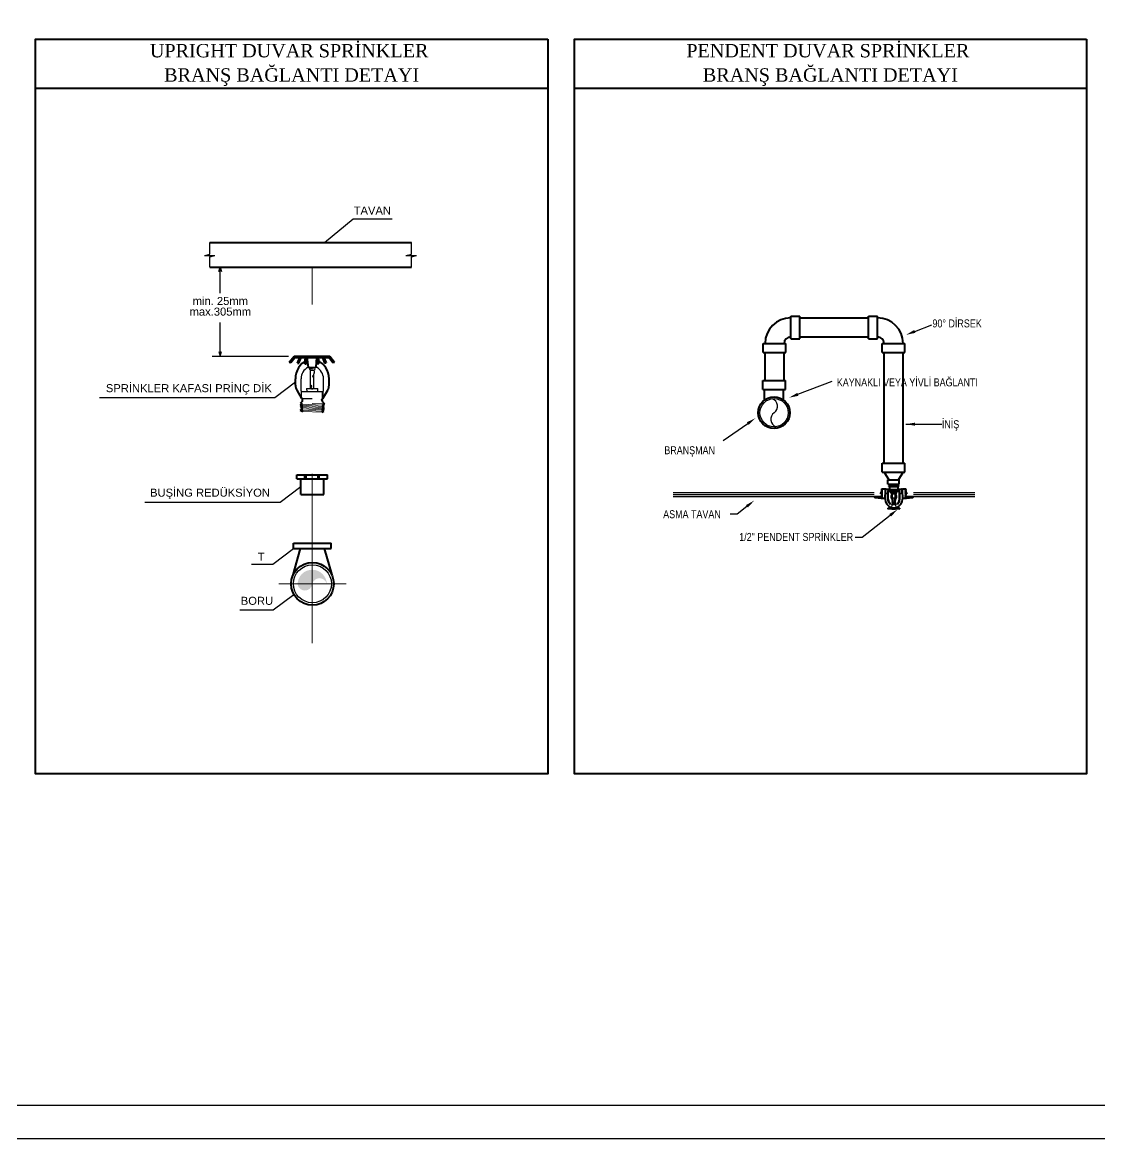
# Model space of a CAD drawing. Header units: centimetres. Extents: x 394264 to 551709, y 50011 to 59011.
# Drawn here: x 539721 to 542954, y 50011 to 53359 of the extents above; entities that cross this region are included whole.
import ezdxf
from ezdxf.enums import TextEntityAlignment as Align

# ---------------------------------------------------------------- set-up
doc = ezdxf.new("R2010")
doc.units = ezdxf.units.CM
doc.linetypes.add('DASHDOT', pattern=[25.4, 12.7, -6.35, 0, -6.35])
for name, color, linetype, lineweight in [('0-KRCN-YNG-BORU', 1, 'boruYLINE', 40), ('0-KRCN-YNG-DETAY-13', 21, 'Continuous', 25), ('0-KRCN-YNG-DETAY-18', 31, 'Continuous', 18), ('0-KRCN-YNG-DETAY-25', 4, 'Continuous', 25), ('0-KRCN-YNG-DETAY-40', 3, 'Continuous', 40), ('0-KRCN-YNG-DETAY-ÇERÇEVE', 71, 'Continuous', 40), ('0-KRCN-YNG-YAZI', 71, 'Continuous', 35), ('0-KRCN-Z-ANTET', 71, 'Continuous', 30)]:
    doc.layers.add(name, color=color, linetype=linetype, lineweight=lineweight)
doc.styles.add('CAP', font='ARIALNB.TTF')
doc.styles.add('mm', font='times.ttf', dxfattribs={"height": 3.3})
doc.styles.get("Standard").update_dxf_attribs({"font": 'arial.ttf'})
doc.styles.add('YAZI', font='arial.ttf', dxfattribs={"width": 0.6, "height": 40})
doc.linetypes.add('boruYLINE', pattern='A,50,-0.8,["Y",CAP,S=7,R=0,X=0,Y=-3],-7', length=57.8)

# ---------------------------------------------------------------- blocks, each defined once
blk = doc.blocks.new('G$C40B5C9CC')
at = {"layer": '0-KRCN-YNG-DETAY-13'}
h = blk.add_hatch(dxfattribs=at)
h.set_pattern_fill('ANSI31', color=256, scale=0.027271, style=0)
h.set_pattern_definition([(45, (-684064.693639, 816573.9112623), (-0.002410409142076, 0.002410409142076), [])])
h.paths.add_polyline_path([(459.8, -682), (461.4, -679.3), (461, -679.1), (459.8, -681.2)])
h = blk.add_hatch(dxfattribs=at)
h.set_pattern_fill('ANSI31', color=256, scale=0.027271, angle=180, style=0)
h.set_pattern_definition([(225, (-684064.693639, 816573.9112623), (0.002410409142076, -0.002410409142076), [])])
h.paths.add_polyline_path([(498.8, -682), (497.2, -679.3), (497.5, -679.1), (498.8, -681.2)])
h = blk.add_hatch(dxfattribs=at)
h.set_pattern_fill('ANSI31', color=256, scale=0.027271, angle=90, style=0)
h.set_pattern_definition([(135, (-684064.693639, 816573.9112623), (-0.002410409142076, -0.002410409142076), [])])
h.paths.add_polyline_path([(482.6, -703.9), (484.7, -703.9), (488.4, -704.4), (488.5, -703.7), (484.8, -703.2), (482.4, -703.2), (481.7, -703.2), (481.7, -703.7), (482.5, -703.7), (482.5, -703.9)])
h.paths.add_polyline_path([(476.2, -703.2), (473.8, -703.2), (470.1, -703.7), (470.2, -704.4), (473.8, -703.9), (476, -703.9), (476.1, -703.9), (476.1, -703.7), (476.8, -703.7), (476.8, -703.2)])
at = {"layer": '0-KRCN-YNG-BORU'}
for p, q in [((461.4, -679.3, -278.5), (461.4, -679.3, -278.5)), ((497.2, -679.3, -278.5), (497.2, -679.3, -278.5))]:
    blk.add_line(p, q, dxfattribs=at)
at = {"layer": '0-KRCN-YNG-DETAY-13'}
for p, q in [((510.7, -438.5, -108.5), (536.4, -428.6, -108.5)), ((335.3, -532.8, -108.5), (386.8, -512.9, -108.5)), ((223.4, -602, -108.5), (260.2, -576.6, -108.5)), ((497.1, -577.6, -108.5), (551.4, -577.6, -108.5)), ((244.5, -712.1, -108.5), (259, -700.7, -108.5)), ((233.8, -712.1, -108.5), (244.5, -712.1, -108.5)), ((431.9, -746.8, -108.5), (474, -714.1, -108.5)), ((421.2, -746.8, -108.5), (431.9, -746.8, -108.5))]:
    blk.add_line(p, q, dxfattribs=at)
for points in [[(511.6, -440.7, -108.5), (509.9, -436.4, -108.5), (497.6, -443.6, -108.5)], [(336.2, -535, -108.5), (334.5, -530.6, -108.5), (322.2, -537.9, -108.5)], [(258.8, -574.7, -108.5), (261.5, -578.5, -108.5), (271.8, -568.6, -108.5)], [(511.3, -580, -108.5), (511.3, -575.3, -108.5), (497.1, -577.6, -108.5)], [(257.6, -698.9, -108.5), (260.4, -702.5, -108.5), (269.9, -692.1, -108.5)], [(472.5, -712.3, -108.5), (475.4, -715.9, -108.5), (484.8, -705.5, -108.5)]]:
    blk.add_solid(points, dxfattribs=at)
at = {"layer": '0-KRCN-YNG-DETAY-18'}
for p, q in [((471.9, -668.7, -108.5), (486.6, -669.4, -108.5)), ((472.6, -668, -108.5), (485.9, -668.7, -108.5)), ((472.6, -669.4, -108.5), (486, -670.1, -108.5)), ((471.8, -671.5, -108.5), (486.7, -672.1, -108.5)), ((471.9, -670.1, -108.5), (486.7, -670.8, -108.5)), ((472.4, -672.3, -108.5), (486.5, -672.3, -108.5)), ((472.4, -672.3, -108.5), (486.5, -672.3, -108.5)), ((472.5, -670.8, -108.5), (486, -671.5, -108.5))]:
    blk.add_line(p, q, dxfattribs=at)
at = {"layer": '0-KRCN-YNG-DETAY-25'}
for p, q in [((148.1, -680.2, -108.5), (449.7, -680.2, -108.5)), ((148.1, -683.3, -108.5), (449.7, -683.3, -108.5)), ((148.1, -685.9, -108.5), (449.7, -685.9, -108.5)), ((467.3, -681.2, -108.5), (467.3, -675.4, -108.5)), ((467.8, -681.8, -108.5), (469.4, -681.8, -108.5)), ((469.9, -690.1, -108.5), (469.9, -679.3, -108.5)), ((471.3, -690.1, -108.5), (471.3, -679.8, -108.5)), ((471.9, -678.9, -108.5), (471.9, -674.9, -108.5)), ((471.9, -678.9, -108.5), (473.2, -678.3, -108.5)), ((472.4, -678.8, -108.5), (486.2, -678.8, -108.5)), ((473.2, -678.3, -108.5), (473.2, -675.4, -108.5)), ((473.2, -678.3, -108.5), (485.4, -678.3, -108.5)), ((474.3, -678.8, -108.5), (474.4, -679, -108.5)), ((474.4, -679, -108.5), (474.7, -679, -108.5)), ((474.6, -681.2, -108.5), (474.6, -679.6, -108.5)), ((474.6, -681.2, -108.5), (474.6, -679.6, -108.5)), ((474.6, -679.6, -108.5), (484, -679.6, -108.5)), ((474.6, -679.6, -108.5), (484, -679.6, -108.5)), ((474.6, -681.2, -108.5), (484, -681.2, -108.5)), ((474.6, -681.2, -108.5), (484, -681.2, -108.5)), ((474.9, -679.1, -108.5), (475.1, -679.5, -108.5)), ((475.2, -679.6, -108.5), (483.4, -679.6, -108.5)), ((475.9, -682.3, -108.5), (475.9, -681.2, -108.5)), ((475.9, -682.3, -108.5), (475.9, -681.2, -108.5)), ((476.8, -682.4, -108.5), (476.8, -681.2, -108.5)), ((476.8, -682.4, -108.5), (476.8, -681.2, -108.5)), ((477.3, -682.2, -108.5), (477.5, -681.9, -108.5)), ((477.3, -682.2, -108.5), (477.5, -681.9, -108.5)), ((477.3, -687.6, -108.5), (477.3, -682.2, -108.5)), ((477.3, -687.6, -108.5), (477.3, -682.2, -108.5)), ((477.5, -681.9, -108.5), (481.1, -681.9, -108.5)), ((477.5, -681.9, -108.5), (481.1, -681.9, -108.5)), ((481.1, -681.9, -108.5), (481.3, -682.2, -108.5)), ((481.1, -681.9, -108.5), (481.3, -682.2, -108.5)), ((481.3, -687.6, -108.5), (481.3, -682.2, -108.5)), ((481.3, -687.6, -108.5), (481.3, -682.2, -108.5)), ((481.8, -682.4, -108.5), (481.8, -681.2, -108.5)), ((481.8, -682.4, -108.5), (481.8, -681.2, -108.5)), ((482.7, -682.3, -108.5), (482.7, -681.2, -108.5)), ((482.7, -682.3, -108.5), (482.7, -681.2, -108.5)), ((483.5, -679.5, -108.5), (483.7, -679.1, -108.5)), ((483.8, -679, -108.5), (484.2, -679, -108.5)), ((484, -681.2, -108.5), (484, -679.6, -108.5)), ((484, -681.2, -108.5), (484, -679.6, -108.5)), ((484.2, -679, -108.5), (484.3, -678.8, -108.5)), ((485.4, -678.3, -108.5), (485.4, -675.4, -108.5)), ((485.4, -678.3, -108.5), (486.7, -678.9, -108.5)), ((486.7, -678.9, -108.5), (486.7, -674.9, -108.5)), ((487.3, -690.1, -108.5), (487.3, -679.8, -108.5)), ((488.7, -690.1, -108.5), (488.7, -679.3, -108.5)), ((489.2, -681.8, -108.5), (490.8, -681.8, -108.5)), ((491.3, -681.2, -108.5), (491.3, -675.4, -108.5)), ((508.6, -680.2, -108.5), (600.7, -680.2, -108.5)), ((508.6, -683.3, -108.5), (600.7, -683.3, -108.5)), ((508.6, -685.9, -108.5), (600.7, -685.9, -108.5)), ((471.6, -692.4, -108.5), (473.2, -698.2, -108.5)), ((471.6, -695.7, -108.5), (473.2, -698.2, -108.5)), ((475.6, -689.6, -108.5), (476.9, -693.4, -108.5)), ((475.6, -689.6, -108.5), (476.9, -693.4, -108.5)), ((476.1, -703, -108.5), (476.7, -698.2, -108.5)), ((476.3, -694.8, -108.5), (476.7, -696.5, -108.5)), ((476.3, -694.8, -108.5), (476.7, -696.5, -108.5)), ((476.4, -689.3, -108.5), (477.8, -693.3, -108.5)), ((476.4, -689.3, -108.5), (477.8, -693.3, -108.5)), ((476.5, -694.6, -108.5), (482.1, -694.6, -108.5)), ((476.5, -694.6, -108.5), (482.1, -694.6, -108.5)), ((476.7, -698.2, -108.5), (481.9, -698.2, -108.5)), ((476.8, -693.1, -108.5), (477.7, -693.1, -108.5)), ((476.8, -693.1, -108.5), (477.7, -693.1, -108.5)), ((476.9, -694.6, -108.5), (476.9, -693.4, -108.5)), ((476.9, -694.6, -108.5), (476.9, -693.4, -108.5)), ((476.9, -696.7, -108.5), (478.1, -696.7, -108.5)), ((476.9, -696.7, -108.5), (478.1, -696.7, -108.5)), ((477, -693.8, -108.5), (477.6, -693.8, -108.5)), ((477, -693.8, -108.5), (477.6, -693.8, -108.5)), ((477.6, -687.9, -108.5), (481, -687.9, -108.5)), ((477.6, -687.9, -108.5), (481, -687.9, -108.5)), ((477.7, -698.2, -108.5), (478, -697.5, -108.5)), ((477.7, -698.2, -108.5), (478, -697.5, -108.5)), ((477.8, -694.6, -108.5), (477.8, -693.3, -108.5)), ((477.8, -694.6, -108.5), (477.8, -693.3, -108.5)), ((478, -689.4, -108.5), (478, -688.4, -108.5)), ((478, -689.4, -108.5), (478, -688.4, -108.5)), ((478, -694.2, -108.5), (478, -689.4, -108.5)), ((478, -694.2, -108.5), (478, -689.4, -108.5)), ((478, -697.5, -108.5), (480.5, -697.5, -108.5)), ((478, -697.5, -108.5), (480.5, -697.5, -108.5)), ((478.1, -696.7, -108.5), (481.7, -696.7, -108.5)), ((478.1, -696.7, -108.5), (481.7, -696.7, -108.5)), ((480.3, -696.8, -108.5), (480.3, -696.8, -108.5)), ((480.3, -696.8, -108.5), (480.3, -696.8, -108.5)), ((480.5, -689.5, -108.5), (480.5, -688.4, -108.5)), ((480.5, -689.5, -108.5), (480.5, -688.4, -108.5)), ((480.5, -694.2, -108.5), (480.5, -689.5, -108.5)), ((480.5, -694.2, -108.5), (480.5, -689.5, -108.5)), ((480.5, -697.5, -108.5), (480.9, -698.2, -108.5)), ((480.5, -697.5, -108.5), (480.9, -698.2, -108.5)), ((480.8, -693.3, -108.5), (482.2, -689.3, -108.5)), ((480.8, -693.3, -108.5), (482.2, -689.3, -108.5)), ((480.8, -693.1, -108.5), (481.8, -693.1, -108.5)), ((480.8, -693.1, -108.5), (481.8, -693.1, -108.5)), ((480.8, -694.6, -108.5), (480.8, -693.3, -108.5)), ((480.8, -694.6, -108.5), (480.8, -693.3, -108.5)), ((480.9, -693.8, -108.5), (481.5, -693.8, -108.5)), ((480.9, -693.8, -108.5), (481.5, -693.8, -108.5)), ((481.7, -693.4, -108.5), (483, -689.6, -108.5)), ((481.7, -693.4, -108.5), (483, -689.6, -108.5)), ((481.7, -694.6, -108.5), (481.7, -693.4, -108.5)), ((481.7, -694.6, -108.5), (481.7, -693.4, -108.5)), ((481.9, -696.5, -108.5), (482.2, -694.8, -108.5)), ((481.9, -696.5, -108.5), (482.2, -694.8, -108.5)), ((481.9, -698.2, -108.5), (482.5, -703, -108.5)), ((485.3, -698.2, -108.5), (486.9, -692.4, -108.5)), ((485.3, -698.2, -108.5), (487, -695.7, -108.5))]:
    blk.add_line(p, q, dxfattribs=at)
blk.add_circle((299.7, -560.4, -108.5), 21.2, dxfattribs=at)
for centre, radius, start, end in [((292.9, -550.6, -108.5), 11.9, 304.5581, 70.4431), ((306.5, -570.2, -108.5), 11.9, 124.5581, 250.4431), ((467.8, -675.4, -108.5), 0.529, 90, 180), ((467.8, -681.2, -108.5), 0.529, 180, 270), ((469.4, -682.3, -108.5), 0.529, 0, 90), ((475.9, -679.3, -108.5), 6, 132.1314, 180), ((475.9, -679.3, -108.5), 6, 132.1314, 180), ((472.4, -679.8, -108.5), 1.06, 90, 180), ((474.7, -679.1, -108.5), 0.176, 25, 90), ((480.4, -686.4, -108.5), 5.64, 157.0384, 202.9616), ((480.4, -686.4, -108.5), 5.64, 157.0384, 202.9616), ((484.7, -686.4, -108.5), 9.7, 155.38, 199.4827), ((484.7, -686.4, -108.5), 9.7, 155.38, 199.4827), ((475.2, -679.5, -108.5), 0.0882, 205, 270), ((480.3, -686.4, -108.5), 4.76, 146.5923, 213.4077), ((480.3, -686.4, -108.5), 4.76, 146.5923, 213.4077), ((484.7, -686.4, -108.5), 8.82, 153.6372, 199.4827), ((484.7, -686.4, -108.5), 8.82, 153.6372, 199.4827), ((479.3, -682.4, -108.5), 1.58, 130.9856, 162.9936), ((479.3, -682.4, -108.5), 1.58, 130.9856, 162.9936), ((479.3, -682.4, -108.5), 1.58, 17.0064, 49.0144), ((479.3, -682.4, -108.5), 1.58, 17.0064, 49.0144), ((473.9, -686.4, -108.5), 8.82, 340.5173, 26.3628), ((473.9, -686.4, -108.5), 8.82, 340.5173, 26.3628), ((478.3, -686.4, -108.5), 4.76, 326.5923, 33.4077), ((478.3, -686.4, -108.5), 4.76, 326.5923, 33.4077), ((473.9, -686.4, -108.5), 9.7, 340.5173, 24.62), ((473.9, -686.4, -108.5), 9.7, 340.5173, 24.62), ((478.1, -686.4, -108.5), 5.64, 337.0384, 22.9616), ((478.1, -686.4, -108.5), 5.64, 337.0384, 22.9616), ((483.4, -679.5, -108.5), 0.0882, 270, 335), ((483.8, -679.1, -108.5), 0.176, 90, 155), ((486.2, -679.8, -108.5), 1.06, 0, 90), ((482.7, -679.3, -108.5), 6, 0, 47.8686), ((489.2, -682.3, -108.5), 0.529, 90, 180), ((490.8, -675.4, -108.5), 0.529, 0, 90), ((490.8, -681.2, -108.5), 0.529, 270, 0), ((480.1, -690.1, -108.5), 10.2, 180, 213.7287), ((480.1, -690.1, -108.5), 8.82, 180, 247.0455), ((476.5, -694.7, -108.5), 0.176, 90, 191), ((476.5, -694.7, -108.5), 0.176, 90, 191), ((477.7, -699.3, -108.5), 1.15, 90, 173.3456), ((476.9, -696.5, -108.5), 0.176, 191, 270), ((476.9, -696.5, -108.5), 0.176, 191, 270), ((477.6, -687.6, -108.5), 0.317, 180, 260.2478), ((477.6, -687.6, -108.5), 0.317, 180, 260.2478), ((477.5, -688.4, -108.5), 0.547, 0, 80.2478), ((477.5, -688.4, -108.5), 0.547, 0, 80.2478), ((477.7, -694.2, -108.5), 0.317, 270, 0), ((477.7, -694.2, -108.5), 0.317, 270, 0), ((478.1, -696.8, -108.5), 0.106, 358.2368, 90), ((478.1, -696.8, -108.5), 0.106, 358.2368, 90), ((479.3, -696.8, -108.5), 1.04, 178.2368, 220.7336), ((479.3, -696.8, -108.5), 1.04, 178.2368, 220.7336), ((479.3, -696.8, -108.5), 1.04, 319.2664, 0), ((479.3, -696.8, -108.5), 1.04, 319.2664, 0), ((480.4, -696.8, -108.5), 0.106, 90, 180), ((480.4, -696.8, -108.5), 0.106, 90, 180), ((481.1, -688.4, -108.5), 0.547, 99.7522, 180), ((481.1, -688.4, -108.5), 0.547, 99.7522, 180), ((480.9, -694.2, -108.5), 0.317, 180, 270), ((480.9, -694.2, -108.5), 0.317, 180, 270), ((480.9, -699.3, -108.5), 1.15, 6.6544, 90), ((480.9, -687.6, -108.5), 0.317, 279.7522, 0), ((480.9, -687.6, -108.5), 0.317, 279.7522, 0), ((481.7, -696.5, -108.5), 0.176, 270, 349), ((481.7, -696.5, -108.5), 0.176, 270, 349), ((478.4, -690.1, -108.5), 8.82, 292.9545, 0), ((482.1, -694.7, -108.5), 0.176, 349, 90), ((482.1, -694.7, -108.5), 0.176, 349, 90), ((478.4, -690.1, -108.5), 10.2, 326.2713, 0)]:
    blk.add_arc(centre, radius, start, end, dxfattribs=at)
at = {"layer": '0-KRCN-YNG-DETAY-40'}
for p, q in [((324.6, -449.5, -108.5), (324.6, -415.5, -108.5)), ((324.6, -415.5, -108.5), (338.2, -415.5, -108.5)), ((338.2, -449.5, -108.5), (338.2, -415.5, -108.5)), ((338.2, -418.2, -108.5), (441.3, -418.2, -108.5)), ((441.3, -449.5, -108.5), (441.3, -415.5, -108.5)), ((441.3, -415.5, -108.5), (454.9, -415.5, -108.5)), ((454.9, -449.5, -108.5), (454.9, -415.5, -108.5)), ((324.6, -449.5, -108.5), (338.2, -449.5, -108.5)), ((338.2, -446.8, -108.5), (441.3, -446.8, -108.5)), ((441.3, -449.5, -108.5), (454.9, -449.5, -108.5)), ((283.4, -470.2, -108.5), (283.4, -456.6, -108.5)), ((283.4, -456.6, -108.5), (317.4, -456.6, -108.5)), ((317.4, -470.2, -108.5), (317.4, -456.6, -108.5)), ((462, -470.2, -108.5), (462, -456.6, -108.5)), ((462, -456.6, -108.5), (496, -456.6, -108.5)), ((496, -470.2, -108.5), (496, -456.6, -108.5)), ((283.4, -470.2, -108.5), (317.4, -470.2, -108.5)), ((286.1, -512.2, -108.5), (286.1, -470.2, -108.5)), ((314.7, -512.2, -108.5), (314.7, -470.2, -108.5)), ((462, -470.2, -108.5), (496, -470.2, -108.5)), ((464.7, -635.9, -108.5), (464.7, -470.2, -108.5)), ((493.3, -635.9, -108.5), (493.3, -470.2, -108.5)), ((282.7, -512.2, -108.5), (316.7, -512.2, -108.5)), ((282.7, -525.8, -108.5), (282.7, -512.2, -108.5)), ((316.7, -525.8, -108.5), (316.7, -512.2, -108.5)), ((282.7, -525.8, -108.5), (316.7, -525.8, -108.5)), ((285.4, -541.4, -108.5), (285.4, -525.8, -108.5)), ((314, -541.4, -108.5), (314, -525.8, -108.5)), ((462, -649.5, -108.5), (462, -635.9, -108.5)), ((462, -635.9, -108.5), (496, -635.9, -108.5)), ((496, -649.5, -108.5), (496, -635.9, -108.5)), ((462, -649.5, -108.5), (496, -649.5, -108.5)), ((464.7, -649.5, -108.5), (471.9, -661, -108.5)), ((486.2, -661, -108.5), (493.3, -649.5, -108.5)), ((470.5, -667.8, -108.5), (470.5, -661, -108.5)), ((470.5, -661, -108.5), (487.5, -661, -108.5)), ((470.5, -667.8, -108.5), (487.5, -667.8, -108.5)), ((471.9, -668.7, -108.5), (472.6, -668, -108.5)), ((471.9, -668.7, -108.5), (472.6, -669.4, -108.5)), ((471.9, -670.1, -108.5), (472.6, -669.4, -108.5)), ((472.5, -667.8, -108.5), (472.6, -668, -108.5)), ((485.9, -668.7, -108.5), (486.6, -668, -108.5)), ((485.9, -668.7, -108.5), (486.6, -669.4, -108.5)), ((486, -670.1, -108.5), (486.6, -669.4, -108.5)), ((486.4, -667.8, -108.5), (486.6, -668, -108.5)), ((487.5, -667.8, -108.5), (487.5, -661, -108.5)), ((450, -686.6, -278.5), (450.4, -686.3, -278.5)), ((450.4, -686.3, -278.5), (461.4, -686.3, -278.5)), ((450.4, -686.3, -278.5), (450.8, -686.9, -278.5)), ((459.8, -681.2, -278.5), (461, -679.1, -278.5)), ((459.8, -682, -278.5), (461.4, -679.3, -278.5)), ((459.8, -682, -278.5), (459.8, -681.2, -278.5)), ((459.8, -682, -278.5), (461.4, -682, -278.5)), ((461, -679.1, -278.5), (461.4, -679.3, -278.5)), ((461.1, -675.5, -278.5), (461.4, -675.2, -278.5)), ((461.1, -675.8, -278.5), (461.4, -676.1, -278.5)), ((461.1, -677, -278.5), (461.4, -676.7, -278.5)), ((461.1, -677.2, -278.5), (461.4, -677.5, -278.5)), ((461.1, -678.4, -278.5), (461.4, -678.1, -278.5)), ((461.1, -678.7, -278.5), (461.4, -679, -278.5)), ((461.1, -679.9, -278.5), (461.4, -679.6, -278.5)), ((461.1, -680.1, -278.5), (461.4, -680.4, -278.5)), ((461.1, -681.3, -278.5), (461.4, -681, -278.5)), ((461.1, -681.6, -278.5), (461.4, -681.9, -278.5)), ((461.1, -682.7, -278.5), (461.4, -682.4, -278.5)), ((461.1, -683, -278.5), (461.4, -683.3, -278.5)), ((461.1, -684.2, -278.5), (461.4, -683.9, -278.5)), ((461.1, -684.4, -278.5), (461.4, -684.7, -278.5)), ((461.1, -685.6, -278.5), (461.4, -685.3, -278.5)), ((461.1, -685.9, -278.5), (461.4, -686.2, -278.5)), ((461.4, -674.5, -278.5), (466.2, -674.5, -278.5)), ((461.4, -674.5, -278.5), (461.8, -674.5, -278.5)), ((461.4, -675.2, -278.5), (461.4, -674.5, -278.5)), ((461.4, -676.6, -278.5), (461.4, -676.2, -278.5)), ((461.4, -678.1, -278.5), (461.4, -677.6, -278.5)), ((461.4, -679.5, -278.5), (461.4, -679, -278.5)), ((461.4, -680.9, -278.5), (461.4, -680.5, -278.5)), ((461.4, -682.4, -278.5), (461.4, -681.9, -278.5)), ((461.4, -683.8, -278.5), (461.4, -683.4, -278.5)), ((461.4, -685.3, -278.5), (461.4, -684.8, -278.5)), ((461.4, -687, -278.5), (461.4, -686.3, -278.5)), ((461.5, -675.5, -278.5), (461.8, -675.2, -278.5)), ((461.5, -675.8, -278.5), (461.8, -676.1, -278.5)), ((461.5, -677, -278.5), (461.8, -676.7, -278.5)), ((461.5, -677.2, -278.5), (461.8, -677.5, -278.5)), ((461.5, -678.4, -278.5), (461.8, -678.1, -278.5)), ((461.5, -678.7, -278.5), (461.8, -679, -278.5)), ((461.5, -679.9, -278.5), (461.8, -679.6, -278.5)), ((461.5, -680.1, -278.5), (461.8, -680.4, -278.5)), ((461.5, -681.3, -278.5), (461.8, -681, -278.5)), ((461.5, -681.6, -278.5), (461.8, -681.9, -278.5)), ((461.5, -682.7, -278.5), (461.8, -682.4, -278.5)), ((461.5, -683, -278.5), (461.8, -683.3, -278.5)), ((461.5, -684.2, -278.5), (461.8, -683.9, -278.5)), ((461.5, -684.4, -278.5), (461.8, -684.7, -278.5)), ((461.5, -685.6, -278.5), (461.8, -685.3, -278.5)), ((461.5, -685.9, -278.5), (461.8, -686.2, -278.5)), ((461.8, -675.2, -278.5), (461.8, -674.5, -278.5)), ((461.8, -676.6, -278.5), (461.8, -676.2, -278.5)), ((461.8, -678.1, -278.5), (461.8, -677.6, -278.5)), ((461.8, -679.5, -278.5), (461.8, -679, -278.5)), ((461.8, -680.9, -278.5), (461.8, -680.5, -278.5)), ((461.8, -682.4, -278.5), (461.8, -681.9, -278.5)), ((461.8, -683.8, -278.5), (461.8, -683.4, -278.5)), ((461.8, -685.3, -278.5), (461.8, -684.8, -278.5)), ((461.8, -687, -278.5), (461.8, -686.3, -278.5)), ((466.1, -690.1, -108.5), (466.7, -675.9, -108.5)), ((467.7, -674.9, -108.5), (471.9, -674.9, -108.5)), ((471.8, -671.5, -108.5), (472.5, -670.8, -108.5)), ((471.8, -671.5, -108.5), (472.5, -672.2, -108.5)), ((471.9, -670.1, -108.5), (472.5, -670.8, -108.5)), ((471.9, -674.9, -108.5), (473.2, -675.4, -108.5)), ((472.4, -672.3, -108.5), (472.5, -672.2, -108.5)), ((473.2, -675.4, -108.5), (485.4, -675.4, -108.5)), ((485.4, -675.4, -108.5), (486.7, -674.9, -108.5)), ((486, -670.1, -108.5), (486.7, -670.8, -108.5)), ((486, -671.5, -108.5), (486.7, -670.8, -108.5)), ((486, -671.5, -108.5), (486.7, -672.1, -108.5)), ((486.2, -672.3, -108.5), (486.5, -672.3, -108.5)), ((486.5, -672.3, -108.5), (486.7, -672.1, -108.5)), ((486.7, -674.9, -108.5), (490.8, -674.9, -108.5)), ((491.9, -675.9, -108.5), (492.5, -690.1, -108.5)), ((492.4, -674.5, -278.5), (497.2, -674.5, -278.5)), ((496.7, -674.5, -278.5), (497.2, -674.5, -278.5)), ((496.7, -675.2, -278.5), (496.7, -674.5, -278.5)), ((496.7, -676.6, -278.5), (496.7, -676.2, -278.5)), ((496.7, -678.1, -278.5), (496.7, -677.6, -278.5)), ((496.7, -679.5, -278.5), (496.7, -679, -278.5)), ((496.7, -680.9, -278.5), (496.7, -680.5, -278.5)), ((496.7, -682.4, -278.5), (496.7, -681.9, -278.5)), ((496.7, -683.8, -278.5), (496.7, -683.4, -278.5)), ((496.7, -685.3, -278.5), (496.7, -684.8, -278.5)), ((496.7, -687, -278.5), (496.7, -686.3, -278.5)), ((496.8, -675.2, -278.5), (497.1, -675.5, -278.5)), ((496.8, -676.1, -278.5), (497.1, -675.8, -278.5)), ((496.8, -676.7, -278.5), (497.1, -677, -278.5)), ((496.8, -677.5, -278.5), (497.1, -677.2, -278.5)), ((496.8, -678.1, -278.5), (497.1, -678.4, -278.5)), ((496.8, -679, -278.5), (497.1, -678.7, -278.5)), ((496.8, -679.6, -278.5), (497.1, -679.9, -278.5)), ((496.8, -680.4, -278.5), (497.1, -680.1, -278.5)), ((496.8, -681, -278.5), (497.1, -681.3, -278.5)), ((496.8, -681.9, -278.5), (497.1, -681.6, -278.5)), ((496.8, -682.4, -278.5), (497.1, -682.7, -278.5)), ((496.8, -683.3, -278.5), (497.1, -683, -278.5)), ((496.8, -683.9, -278.5), (497.1, -684.2, -278.5)), ((496.8, -684.7, -278.5), (497.1, -684.4, -278.5)), ((496.8, -685.3, -278.5), (497.1, -685.6, -278.5)), ((496.8, -686.2, -278.5), (497.1, -685.9, -278.5)), ((497.2, -675.2, -278.5), (497.2, -674.5, -278.5)), ((497.2, -675.2, -278.5), (497.5, -675.5, -278.5)), ((497.2, -676.1, -278.5), (497.5, -675.8, -278.5)), ((497.2, -676.6, -278.5), (497.2, -676.2, -278.5)), ((497.2, -676.7, -278.5), (497.5, -677, -278.5)), ((497.2, -677.5, -278.5), (497.5, -677.2, -278.5)), ((497.2, -678.1, -278.5), (497.2, -677.6, -278.5)), ((497.2, -678.1, -278.5), (497.5, -678.4, -278.5)), ((497.2, -679, -278.5), (497.5, -678.7, -278.5)), ((497.2, -679.5, -278.5), (497.2, -679, -278.5)), ((497.2, -679.3, -278.5), (497.5, -679.1, -278.5)), ((497.2, -679.3, -278.5), (498.8, -682, -278.5)), ((497.2, -679.6, -278.5), (497.5, -679.9, -278.5)), ((497.2, -680.4, -278.5), (497.5, -680.1, -278.5)), ((497.2, -680.9, -278.5), (497.2, -680.5, -278.5)), ((497.2, -681, -278.5), (497.5, -681.3, -278.5)), ((497.2, -681.9, -278.5), (497.5, -681.6, -278.5)), ((497.2, -682.4, -278.5), (497.2, -681.9, -278.5)), ((497.2, -682, -278.5), (498.8, -682, -278.5)), ((497.2, -682.4, -278.5), (497.5, -682.7, -278.5)), ((497.2, -683.3, -278.5), (497.5, -683, -278.5)), ((497.2, -683.8, -278.5), (497.2, -683.4, -278.5)), ((497.2, -683.9, -278.5), (497.5, -684.2, -278.5)), ((497.2, -684.7, -278.5), (497.5, -684.4, -278.5)), ((497.2, -685.3, -278.5), (497.2, -684.8, -278.5)), ((497.2, -685.3, -278.5), (497.5, -685.6, -278.5)), ((497.2, -686.2, -278.5), (497.5, -685.9, -278.5)), ((497.2, -686.3, -278.5), (508.1, -686.3, -278.5)), ((497.2, -687, -278.5), (497.2, -686.3, -278.5)), ((497.5, -679.1, -278.5), (498.8, -681.2, -278.5)), ((498.8, -682, -278.5), (498.8, -681.2, -278.5)), ((507.8, -686.9, -278.5), (508.1, -686.3, -278.5)), ((508.1, -686.3, -278.5), (508.6, -686.6, -278.5)), ((450, -686.6, -278.5), (450.3, -687.2, -278.5)), ((451.2, -687.7, -278.5), (460.1, -688.6, -278.5)), ((451.3, -687.3, -278.5), (460.2, -688.1, -278.5)), ((460.3, -688.6, -278.5), (466.1, -688.6, -278.5)), ((492.4, -688.6, -278.5), (498.3, -688.6, -278.5)), ((498.4, -688.1, -278.5), (507.2, -687.3, -278.5)), ((498.5, -688.6, -278.5), (507.4, -687.7, -278.5)), ((508.2, -687.2, -278.5), (508.6, -686.6, -278.5)), ((470.1, -703.7, -108.5), (473.8, -703.2, -108.5)), ((470.1, -703.7, -108.5), (470.2, -704.4, -108.5)), ((470.2, -704.4, -108.5), (473.8, -703.9, -108.5)), ((473.8, -703.2, -108.5), (484.8, -703.2, -108.5)), ((473.8, -703.9, -108.5), (484.7, -703.9, -108.5)), ((476.1, -703.7, -108.5), (476.8, -703.7, -108.5)), ((476.1, -703.9, -108.5), (476.1, -703.7, -108.5)), ((476.2, -703.2, -108.5), (482.4, -703.2, -108.5)), ((476.5, -704.4, -108.5), (482, -704.4, -108.5)), ((476.8, -703.9, -108.5), (476.8, -703.2, -108.5)), ((481.7, -703.9, -108.5), (481.7, -703.2, -108.5)), ((481.7, -703.7, -108.5), (482.5, -703.7, -108.5)), ((482.5, -703.9, -108.5), (482.5, -703.7, -108.5)), ((484.7, -703.9, -108.5), (488.4, -704.4, -108.5)), ((484.8, -703.2, -108.5), (488.5, -703.7, -108.5)), ((488.4, -704.4, -108.5), (488.5, -703.7, -108.5))]:
    blk.add_line(p, q, dxfattribs=at)
blk.add_circle((299.7, -560.4, -108.5), 23.8, dxfattribs=at)
for centre, radius, start, end in [((324.6, -456.6, -108.5), 38.4, 90, 180), ((454.9, -456.6, -108.5), 38.4, 0, 90), ((324.6, -456.6, -108.5), 9.87, 90, 180), ((454.9, -456.6, -108.5), 9.87, 0, 90), ((461.2, -675.7, -278.5), 0.18, 135, 225), ((461.2, -677.1, -278.5), 0.18, 135, 225), ((461.2, -678.5, -278.5), 0.18, 135, 225), ((461.2, -680, -278.5), 0.18, 135, 225), ((461.2, -681.4, -278.5), 0.18, 135, 225), ((461.2, -682.9, -278.5), 0.18, 135, 225), ((461.2, -684.3, -278.5), 0.18, 135, 225), ((461.2, -685.8, -278.5), 0.18, 135, 225), ((461.3, -675.2, -278.5), 0.109, 315, 0), ((461.3, -676.2, -278.5), 0.0902, 0, 45), ((461.3, -676.6, -278.5), 0.0902, 315, 0), ((461.3, -677.6, -278.5), 0.0902, 0, 45), ((461.3, -678.1, -278.5), 0.0902, 315, 0), ((461.3, -679, -278.5), 0.0902, 0, 45), ((461.3, -679.5, -278.5), 0.0902, 315, 0), ((461.3, -680.5, -278.5), 0.0902, 0, 45), ((461.3, -680.9, -278.5), 0.0902, 315, 0), ((461.3, -681.9, -278.5), 0.0902, 0, 45), ((461.3, -682.4, -278.5), 0.0902, 315, 0), ((461.3, -683.4, -278.5), 0.0902, 0, 45), ((461.3, -683.8, -278.5), 0.0902, 315, 0), ((461.3, -684.8, -278.5), 0.0902, 0, 45), ((461.3, -685.3, -278.5), 0.0902, 315, 0), ((461.3, -686.3, -278.5), 0.0902, 0, 45), ((461.6, -675.7, -278.5), 0.18, 135, 225), ((461.6, -677.1, -278.5), 0.18, 135, 225), ((461.6, -678.5, -278.5), 0.18, 135, 225), ((461.6, -680, -278.5), 0.18, 135, 225), ((461.6, -681.4, -278.5), 0.18, 135, 225), ((461.6, -682.9, -278.5), 0.18, 135, 225), ((461.6, -684.3, -278.5), 0.18, 135, 225), ((461.6, -685.8, -278.5), 0.18, 135, 225), ((461.7, -675.2, -278.5), 0.0902, 315, 0), ((461.7, -676.2, -278.5), 0.0902, 0, 45), ((461.7, -676.6, -278.5), 0.0902, 315, 0), ((461.7, -677.6, -278.5), 0.0902, 0, 45), ((461.7, -678.1, -278.5), 0.0902, 315, 0), ((461.7, -679, -278.5), 0.0902, 0, 45), ((461.7, -679.5, -278.5), 0.0902, 315, 0), ((461.7, -680.5, -278.5), 0.0902, 0, 45), ((461.7, -680.9, -278.5), 0.0902, 315, 0), ((461.7, -681.9, -278.5), 0.0902, 0, 45), ((461.7, -682.4, -278.5), 0.0902, 315, 0), ((461.7, -683.4, -278.5), 0.0902, 0, 45), ((461.7, -683.8, -278.5), 0.0902, 315, 0), ((461.7, -684.8, -278.5), 0.0902, 0, 45), ((461.7, -685.3, -278.5), 0.0902, 315, 0), ((461.7, -686.3, -278.5), 0.0902, 0, 45), ((467.7, -676, -108.5), 1.06, 90, 177.5), ((472.1, -673.6, -108.5), 1.31, 261.8951, 78.3648), ((486.5, -673.6, -108.5), 1.31, 102.1414, 278.1049), ((490.8, -676, -108.5), 1.06, 2.5, 90), ((496.8, -675.2, -278.5), 0.0902, 180, 225), ((496.8, -676.2, -278.5), 0.0902, 135, 180), ((496.8, -676.6, -278.5), 0.0902, 180, 225), ((496.8, -677.6, -278.5), 0.0902, 135, 180), ((496.8, -678.1, -278.5), 0.0902, 180, 225), ((496.8, -679, -278.5), 0.0902, 135, 180), ((496.8, -679.5, -278.5), 0.0902, 180, 225), ((496.8, -680.5, -278.5), 0.0902, 135, 180), ((496.8, -680.9, -278.5), 0.0902, 180, 225), ((496.8, -681.9, -278.5), 0.0902, 135, 180), ((496.8, -682.4, -278.5), 0.0902, 180, 225), ((496.8, -683.4, -278.5), 0.0902, 135, 180), ((496.8, -683.8, -278.5), 0.0902, 180, 225), ((496.8, -684.8, -278.5), 0.0902, 135, 180), ((496.8, -685.3, -278.5), 0.0902, 180, 225), ((496.8, -686.3, -278.5), 0.0902, 135, 180), ((496.9, -675.7, -278.5), 0.18, 315, 45), ((496.9, -677.1, -278.5), 0.18, 315, 45), ((496.9, -678.5, -278.5), 0.18, 315, 45), ((496.9, -680, -278.5), 0.18, 315, 45), ((496.9, -681.4, -278.5), 0.18, 315, 45), ((496.9, -682.9, -278.5), 0.18, 315, 45), ((496.9, -684.3, -278.5), 0.18, 315, 45), ((496.9, -685.8, -278.5), 0.18, 315, 45), ((497.3, -675.2, -278.5), 0.109, 180, 225), ((497.3, -676.2, -278.5), 0.0902, 135, 180), ((497.3, -676.6, -278.5), 0.0902, 180, 225), ((497.3, -677.6, -278.5), 0.0902, 135, 180), ((497.3, -678.1, -278.5), 0.0902, 180, 225), ((497.3, -679, -278.5), 0.0902, 135, 180), ((497.3, -679.5, -278.5), 0.0902, 180, 225), ((497.3, -680.5, -278.5), 0.0902, 135, 180), ((497.3, -680.9, -278.5), 0.0902, 180, 225), ((497.3, -681.9, -278.5), 0.0902, 135, 180), ((497.3, -682.4, -278.5), 0.0902, 180, 225), ((497.3, -683.4, -278.5), 0.0902, 135, 180), ((497.3, -683.8, -278.5), 0.0902, 180, 225), ((497.3, -684.8, -278.5), 0.0902, 135, 180), ((497.3, -685.3, -278.5), 0.0902, 180, 225), ((497.3, -686.3, -278.5), 0.0902, 135, 180), ((497.4, -675.7, -278.5), 0.18, 315, 45), ((497.4, -677.1, -278.5), 0.18, 315, 45), ((497.4, -678.5, -278.5), 0.18, 315, 45), ((497.4, -680, -278.5), 0.18, 315, 45), ((497.4, -681.4, -278.5), 0.18, 315, 45), ((497.4, -682.9, -278.5), 0.18, 315, 45), ((497.4, -684.3, -278.5), 0.18, 315, 45), ((497.4, -685.8, -278.5), 0.18, 315, 45), ((451.3, -686.6, -278.5), 1.12, 210, 264.5), ((451.4, -686.6, -278.5), 0.676, 210, 264.5), ((460.3, -687, -278.5), 1.57, 264.5, 0), ((460.3, -687, -278.5), 1.12, 264.5, 0), ((479.3, -689.8, -108.5), 13.2, 181.1552, 253.2357), ((475.2, -703.5, -108.5), 1.06, 17.5048, 73.2357), ((483.4, -703.5, -108.5), 1.06, 106.7643, 162.4952), ((479.3, -689.8, -108.5), 13.2, 286.7643, 358.8448), ((498.3, -687, -278.5), 1.57, 180, 275.5), ((498.3, -687, -278.5), 1.12, 180, 275.5), ((507.2, -686.6, -278.5), 0.676, 275.5, 330), ((507.3, -686.6, -278.5), 1.12, 275.5, 330), ((476.5, -703.8, -108.5), 0.529, 183.8226, 270), ((482, -703.8, -108.5), 0.529, 270, 356.1774)]:
    blk.add_arc(centre, radius, start, end, dxfattribs=at)
at = {"layer": '0-KRCN-YNG-DETAY-ÇERÇEVE'}
blk.add_line((0, -73.9), (768.2, -73.9), dxfattribs=at)
blk.add_lwpolyline([(768.2, 0), (768.2, -1101.8), (0, -1101.8), (0, 0)], close=True, dxfattribs=at)
at = {"layer": '0-KRCN-YNG-YAZI', "style": 'mm'}
for s, p in [('PENDENT DUVAR SPRİNKLER ', (384.1, -27.5)), ('BRANŞ BAĞLANTI DETAYI', (384.1, -63.9))]:
    blk.add_text(s, height=20, dxfattribs=at).set_placement(p, align=Align.CENTER)
at = {"layer": '0-KRCN-YNG-YAZI', "width": 0.8}
for s, height, p in [('90° DİRSEK', 12, (537.3, -432.5, -108.5)), ('KAYNAKLI VEYA YİVLİ BAĞLANTI', 11.999, (393.8, -520.9, -108.5)), ('İNİŞ', 12, (551.4, -583.7, -108.5)), ('BRANŞMAN', 12, (135, -622.7, -108.5)), ('ASMA TAVAN', 12, (133.3, -718.6, -108.5)), ('1/2" PENDENT SPRİNKLER', 11.999, (247.4, -752.7, -108.5))]:
    blk.add_text(s, height=height, dxfattribs=at).set_placement(p)
blk = doc.blocks.new('*U227')
at = {"layer": '0-KRCN-YNG-DETAY-ÇERÇEVE', "xscale": 2, "yscale": 2, "zscale": 2}
blk.add_blockref('G$C40B5C9CC', (0, 0), dxfattribs=at)
blk = doc.blocks.new('G$CC55505C9')
at = {"layer": '0-KRCN-YNG-DETAY-25'}
blk.add_hatch(color=256, dxfattribs=at).paths.add_polyline_path([(393, -817.8, 0.848135), (414.9, -817.8, -0.848135), (436.8, -817.8, 0.414214), (414.9, -795.9, 0.414214)])
at = {"layer": '0-KRCN-YNG-DETAY-13'}
for p, q in [((433.6, -305, 73066.8), (476.6, -269.6, 73066.8)), ((476.6, -269.6, 73066.8), (535, -269.6, 73066.8)), ((274.8, -348.8, 73066.8), (276.7, -342, 73066.8)), ((276.7, -342, 73066.8), (278.6, -348.8, 73066.8)), ((276.7, -381, 73066.8), (276.7, -342, 73066.8)), ((276.7, -475.6, 73066.8), (276.7, -425, 73066.8)), ((274.8, -468.7, 73066.8), (276.7, -475.6, 73066.8)), ((276.7, -475.6, 73066.8), (278.6, -468.7, 73066.8)), ((264.6, -475.6, 73066.8), (379.3, -475.6, 73066.8)), ((358.8, -537.6, 73066.8), (389.8, -514.2, 73066.8)), ((95.8, -537.6, 73066.8), (358.8, -537.6, 73066.8)), ((366.6, -694.6, 73066.8), (397.7, -671.3, 73066.8)), ((164, -694.6, 73066.8), (366.6, -694.6, 73066.8)), ((356, -787.4, 73066.8), (387, -764, 73066.8)), ((323.9, -787.4, 73066.8), (356, -787.4, 73066.8)), ((356.3, -856.1, 73066.8), (387.4, -832.8, 73066.8)), ((306.2, -856.1, 73066.8), (356.3, -856.1, 73066.8))]:
    blk.add_line(p, q, dxfattribs=at)
at = {"layer": '0-KRCN-YNG-DETAY-13', "linetype": 'DASHDOT', "lineweight": 0, "ltscale": 20}
for p, q in [((415.1, -906.1, 73066.8), (415.1, -342, 73066.8)), ((364.6, -817, 73066.8), (466, -817, 73066.8))]:
    blk.add_line(p, q, dxfattribs=at)
at = {"layer": '0-KRCN-YNG-DETAY-18'}
for p, q in [((410.4, -492.5, 73066.8), (419.6, -493, 73066.8)), ((410.4, -493.6, 73066.8), (419.6, -494.1, 73066.8)), ((410.4, -494.6, 73066.8), (415.6, -494.9, 73066.8)), ((415.3, -505.5, 73066.8), (416.9, -503.9, 73066.8)), ((415.3, -506.2, 73066.8), (416.9, -504.6, 73066.8)), ((415.3, -507, 73066.8), (416.9, -505.3, 73066.8)), ((412.8, -520.9, 73066.8), (414.4, -519.3, 73066.8)), ((412.8, -521.6, 73066.8), (414.4, -520, 73066.8)), ((412.8, -522.3, 73066.8), (414.4, -520.7, 73066.8)), ((412.8, -523, 73066.8), (414.4, -521.4, 73066.8)), ((397.1, -549.3, 73066.8), (432.8, -550.9, 73066.8)), ((400.1, -547.4, 73066.8), (429.8, -549.1, 73066.8)), ((400.2, -550.9, 73066.8), (429.7, -552.6, 73066.8)), ((415, -546.6, 73066.8), (433.5, -547.1, 73066.8)), ((397.1, -556.4, 73066.8), (432.5, -558.1, 73066.8)), ((397.2, -552.8, 73066.8), (432.7, -554.4, 73066.8)), ((399.8, -554.7, 73066.8), (429.6, -556.1, 73066.8)), ((400.7, -558.4, 73066.8), (429.4, -559.8, 73066.8))]:
    blk.add_line(p, q, dxfattribs=at)
at = {"layer": '0-KRCN-YNG-DETAY-25'}
for p, q in [((261.2, -322.6, 73066.8), (261.2, -305, 73066.8)), ((563.7, -322.6, 73066.8), (563.7, -305, 73066.8)), ((253.1, -324.6, 73066.8), (261.2, -322.6, 73066.8)), ((253.1, -324.6, 73066.8), (269, -324.6, 73066.8)), ((261.2, -326.7, 73066.8), (269, -324.6, 73066.8)), ((261.2, -342, 73066.8), (261.2, -326.7, 73066.8)), ((555.6, -324.6, 73066.8), (563.7, -322.6, 73066.8)), ((555.6, -324.6, 73066.8), (571.6, -324.6, 73066.8)), ((563.7, -326.7, 73066.8), (571.6, -324.6, 73066.8)), ((563.7, -342, 73066.8), (563.7, -326.7, 73066.8)), ((408.6, -492.3, 73066.8), (415, -492.3, 73066.8)), ((410.4, -492.5, 73066.8), (410.8, -492.3, 73066.8)), ((410.4, -492.5, 73066.8), (411.3, -493, 73066.8)), ((410.4, -493.6, 73066.8), (411.3, -493, 73066.8)), ((410.4, -493.6, 73066.8), (411.3, -494.1, 73066.8)), ((410.4, -494.6, 73066.8), (411.3, -494.1, 73066.8)), ((410.4, -494.6, 73066.8), (411.3, -495.1, 73066.8)), ((411.1, -495.2, 73066.8), (411.3, -495.1, 73066.8)), ((411.1, -495.2, 73066.8), (412.5, -496.6, 73066.8)), ((412.5, -496.6, 73066.8), (417.5, -496.6, 73066.8)), ((412.5, -524.1, 73066.8), (412.5, -502.2, 73066.8)), ((415, -492.3, 73066.8), (421.3, -492.3, 73066.8)), ((417.5, -496.6, 73066.8), (419.2, -494.9, 73066.8)), ((417.5, -524.1, 73066.8), (417.5, -502.2, 73066.8)), ((418.7, -492.5, 73066.8), (419, -492.3, 73066.8)), ((418.7, -492.5, 73066.8), (419.6, -493, 73066.8)), ((418.7, -493.6, 73066.8), (419.6, -493, 73066.8)), ((418.7, -493.6, 73066.8), (419.6, -494.1, 73066.8)), ((418.7, -494.6, 73066.8), (419.6, -494.1, 73066.8)), ((418.7, -494.6, 73066.8), (419.2, -494.9, 73066.8)), ((398.2, -527.7, 73066.8), (398.2, -509.4, 73066.8)), ((431.7, -527.7, 73066.8), (431.7, -509.4, 73066.8)), ((399, -539.2, 73066.8), (399, -528.5, 73066.8)), ((399.1, -528.5, 73066.8), (415, -528.5, 73066.8)), ((406.5, -524, 73066.8), (415, -524, 73066.8)), ((406.5, -524, 73066.8), (406.8, -528.5, 73066.8)), ((415, -524, 73066.8), (423.5, -524, 73066.8)), ((415, -528.5, 73066.8), (430.9, -528.5, 73066.8)), ((423.2, -528.5, 73066.8), (423.5, -524, 73066.8)), ((399, -539.2, 73066.8), (415, -539.2, 73066.8))]:
    blk.add_line(p, q, dxfattribs=at)
blk.add_circle((415.2, -817, 73066.8), 28.5, dxfattribs=at)
for centre, radius, start, end in [((417.4, -509.4, 73066.8), 19.2, 117.266, 180), ((415, -498.9, 73066.8), 3.37, 136.8087, 209.1417), ((409.1, -502.2, 73066.8), 3.37, 0, 29.1417), ((415, -498.9, 73066.8), 3.37, 330.8583, 43.1913), ((420.9, -502.2, 73066.8), 3.37, 150.8583, 180), ((412.6, -509.4, 73066.8), 19.2, 0, 62.734), ((399.1, -527.7, 73066.8), 0.852, 180, 270), ((430.9, -527.7, 73066.8), 0.852, 270, 0)]:
    blk.add_arc(centre, radius, start, end, dxfattribs=at)
at = {"layer": '0-KRCN-YNG-DETAY-40'}
for p, q in [((261.2, -305, 73066.8), (563.7, -305, 73066.8)), ((261.2, -342, 73066.8), (563.7, -342, 73066.8)), ((380.3, -484.7, 73066.8), (387.6, -475.6, 73066.8)), ((380.3, -484.7, 73066.8), (382.8, -485, 73066.8)), ((382.8, -485, 73066.8), (388.6, -477.6, 73066.8)), ((387.6, -475.6, 73066.8), (441.2, -475.6, 73066.8)), ((388.6, -477.6, 73066.8), (396.2, -477.6, 73066.8)), ((392.9, -486.1, 73066.8), (396.2, -477.6, 73066.8)), ((395, -486.3, 73066.8), (398.5, -477.6, 73066.8)), ((398.5, -477.6, 73066.8), (404.7, -477.6, 73066.8)), ((403.9, -487.2, 73066.8), (404.7, -477.6, 73066.8)), ((406, -487.4, 73066.8), (406.8, -477.6, 73066.8)), ((406.7, -477.6, 73066.8), (408.9, -492.3, 73066.8)), ((406.8, -477.6, 73066.8), (421.9, -477.6, 73066.8)), ((421.1, -492.3, 73066.8), (421.9, -477.6, 73066.8)), ((421.9, -477.6, 73066.8), (422.7, -486.9, 73066.8)), ((424, -477.6, 73066.8), (430.3, -477.6, 73066.8)), ((424, -477.6, 73066.8), (424.8, -486.8, 73066.8)), ((430.3, -477.6, 73066.8), (433.6, -486, 73066.8)), ((432.5, -477.6, 73066.8), (435.8, -485.8, 73066.8)), ((432.5, -477.6, 73066.8), (440.2, -477.6, 73066.8)), ((440.2, -477.6, 73066.8), (445.9, -485, 73066.8)), ((441.2, -475.6, 73066.8), (448.4, -484.7, 73066.8)), ((445.9, -485, 73066.8), (448.4, -484.7, 73066.8)), ((392.9, -486.1, 73066.8), (395, -486.3, 73066.8)), ((403.9, -487.2, 73066.8), (406, -487.4, 73066.8)), ((422.7, -486.9, 73066.8), (424.8, -486.8, 73066.8)), ((433.6, -486, 73066.8), (435.8, -485.8, 73066.8)), ((389.7, -519.1, 73066.8), (389.7, -509.4, 73066.8)), ((440.3, -519.1, 73066.8), (440.3, -509.4, 73066.8)), ((391.7, -526.6, 73066.8), (399, -539.2, 73066.8)), ((431, -539.2, 73066.8), (438.3, -526.6, 73066.8)), ((431, -539.2, 73066.8), (431, -528.5, 73066.8)), ((397.1, -549.3, 73066.8), (400.1, -547.4, 73066.8)), ((397.1, -549.3, 73066.8), (400.2, -550.9, 73066.8)), ((397.2, -552.8, 73066.8), (400.2, -550.9, 73066.8)), ((397.6, -546.1, 73066.8), (399.5, -544.1, 73066.8)), ((397.6, -546.1, 73066.8), (400.1, -547.4, 73066.8)), ((400.5, -541.7, 73066.8), (400.5, -540.4, 73066.8)), ((429.5, -541.7, 73066.8), (429.5, -540.4, 73066.8)), ((429.7, -552.6, 73066.8), (432.8, -550.9, 73066.8)), ((429.8, -549.1, 73066.8), (433.5, -547.1, 73066.8)), ((429.8, -549.1, 73066.8), (432.8, -550.9, 73066.8)), ((430.5, -544.1, 73066.8), (433.5, -547.1, 73066.8)), ((397.1, -556.4, 73066.8), (400.3, -554.4, 73066.8)), ((397.1, -556.4, 73066.8), (400.7, -558.4, 73066.8)), ((397.2, -552.8, 73066.8), (400.3, -554.4, 73066.8)), ((429.4, -559.8, 73066.8), (432.5, -558.1, 73066.8)), ((429.6, -556.1, 73066.8), (432.7, -554.4, 73066.8)), ((429.6, -556.1, 73066.8), (432.5, -558.1, 73066.8)), ((429.7, -552.6, 73066.8), (432.7, -554.4, 73066.8)), ((392, -653.8, 73066.8), (438.1, -653.8, 73066.8)), ((392, -659.6, 73066.8), (392, -653.8, 73066.8)), ((392, -659.6, 73066.8), (397.7, -659.6, 73066.8)), ((397.7, -683, 73066.8), (397.7, -659.6, 73066.8)), ((397.7, -659.6, 73066.8), (438.1, -659.6, 73066.8)), ((404, -659.6, 73066.8), (404, -653.8, 73066.8)), ((405.7, -659.6, 73066.8), (405.7, -653.8, 73066.8)), ((423.7, -659.6, 73066.8), (423.7, -653.8, 73066.8)), ((425.5, -659.6, 73066.8), (425.5, -653.8, 73066.8)), ((432.5, -683, 73066.8), (432.5, -659.6, 73066.8)), ((438.1, -659.6, 73066.8), (438.1, -653.8, 73066.8)), ((397.7, -683, 73066.8), (432.5, -683, 73066.8)), ((386.1, -803.7, 73066.8), (397.3, -764, 73066.8)), ((387, -764, 73066.8), (387, -756, 73066.8)), ((387, -756, 73066.8), (443.4, -756, 73066.8)), ((387, -764, 73066.8), (443.4, -764, 73066.8)), ((433.1, -764, 73066.8), (444.3, -803.7, 73066.8)), ((443.4, -764, 73066.8), (443.4, -756, 73066.8))]:
    blk.add_line(p, q, dxfattribs=at)
blk.add_circle((415.2, -817, 73066.8), 32, dxfattribs=at)
for centre, radius, start, end in [((420.8, -509.4, 73066.8), 31.1, 117.2995, 180), ((405.9, -480.5, 73066.8), 1.43, 298.3142, 339.5764), ((423.1, -480.4, 73066.8), 1.43, 200.4236, 241.6858), ((408.1, -510.5, 73066.8), 32.2, 1.9898, 63.6228), ((404.6, -519.1, 73066.8), 14.9, 180, 210), ((425.3, -519.1, 73066.8), 14.9, 330, 0), ((399.3, -540.4, 73066.8), 1.19, 0, 90), ((397.1, -541.7, 73066.8), 3.41, 315, 0), ((430.7, -540.4, 73066.8), 1.19, 90, 180), ((432.9, -541.7, 73066.8), 3.41, 180, 225)]:
    blk.add_arc(centre, radius, start, end, dxfattribs=at)
at = {"layer": '0-KRCN-YNG-DETAY-ÇERÇEVE'}
blk.add_line((0, -73.9), (768.2, -73.9), dxfattribs=at)
blk.add_lwpolyline([(768.2, 0), (768.2, -1101.8), (0, -1101.8), (0, 0)], close=True, dxfattribs=at)
at = {"layer": '0-KRCN-YNG-YAZI'}
for s, height, style, p in [('UPRIGHT DUVAR SPRİNKLER ', 20, 'mm', (384.1, -27.5)), ('BRANŞ BAĞLANTI DETAYI', 20, 'mm', (384.1, -63.9)), ('TAVAN', 12.01, 'YAZI', (505.1, -263.2, 73066.8)), ('min. 25mm', 12.01, 'YAZI', (277.1, -398.8, 73066.8)), ('max.305mm', 12.01, 'YAZI', (277.1, -414.8, 73066.8)), ('SPRİNKLER KAFASI PRİNÇ DİK', 12.006, 'YAZI', (229.8, -529.6, 73066.8)), ('BUŞİNG REDÜKSİYON', 12.006, 'YAZI', (261.6, -686.3, 73066.8)), ('T', 12, 'YAZI', (338.2, -782.3, 73066.8)), ('BORU', 12.01, 'YAZI', (332, -848.5, 73066.8))]:
    blk.add_text(s, height=height, dxfattribs=dict(at, style=style)).set_placement(p, align=Align.CENTER)
blk = doc.blocks.new('*U230')
at = {"layer": '0-KRCN-YNG-DETAY-ÇERÇEVE', "xscale": 2, "yscale": 2, "zscale": 2}
blk.add_blockref('G$CC55505C9', (0, 0), dxfattribs=at)

msp = doc.modelspace()

# ---------------------------------------------------------------- linework, layer by layer
at = {"layer": '0-KRCN-Z-ANTET'}
for points in [[(394264.1, 50011.3), (551709.3, 50011.3), (551709.3, 59011.3), (394264.1, 59011.3)], [(536428.4, 50111.3), (549519.3, 50111.3), (549519.3, 58911.3), (536428.4, 58911.3)]]:
    msp.add_lwpolyline(points, close=True, dxfattribs=at)

# ---------------------------------------------------------------- block references
at = {"layer": '0-KRCN-YNG-DETAY-ÇERÇEVE'}
for name, p in [('*U230', (539761.1, 53309.4)), ('*U227', (541377.5, 53309.4))]:
    msp.add_blockref(name, p, dxfattribs=at)

doc.saveas('drawing.dxf')
